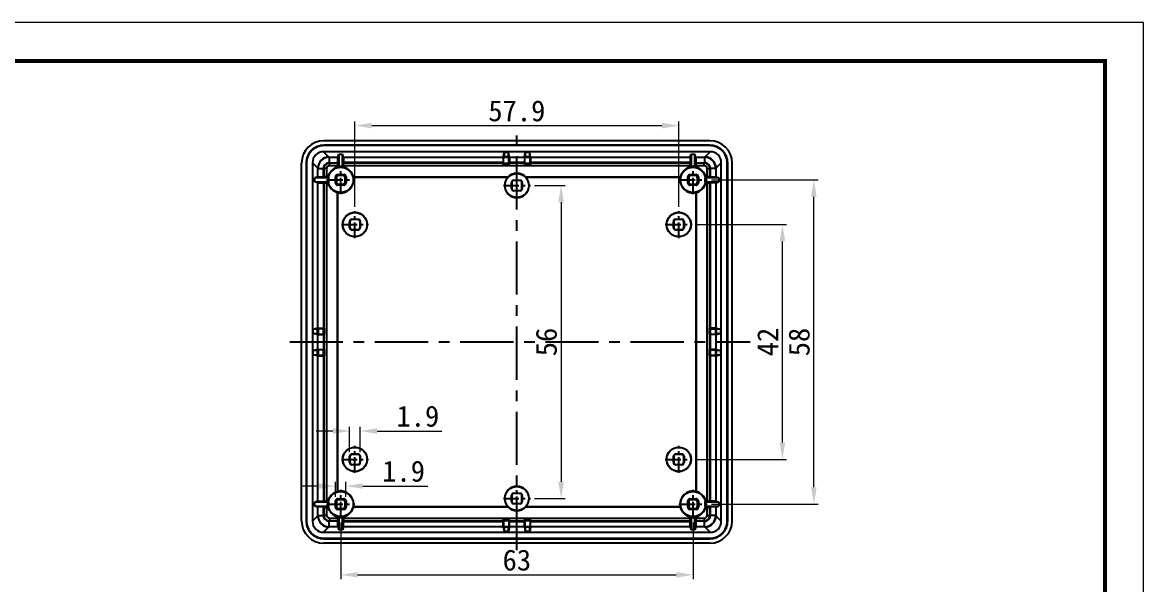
# Model space of a CAD drawing. Header units: millimetres. Extents: x 1338 to 1739, y -253 to 25.
# Drawn here: x 1538.8 to 1739.3, y -75.1 to 25.5 of the extents above; entities that cross this region are included whole.
import ezdxf

# ---------------------------------------------------------------- set-up
doc = ezdxf.new("R2010")
doc.units = ezdxf.units.MM
doc.linetypes.add('CENTER', pattern=[50.8, 31.75, -6.35, 6.35, -6.35])
doc.layers.add('dim', color=82, linetype='Continuous', lineweight=9)
doc.layers.add('from', color=7, linetype='Continuous', lineweight=13)
doc.styles.add('宋体', font='')
doc.styles.get('宋体').set_extended_font_data('SimSun')
doc.dimstyles.new('YanXiu', dxfattribs={"dimscale": 1.5, "dimtxt": 2.5, "dimasz": 2.2, "dimexe": 0.65, "dimexo": 0.65, "dimgap": 0.5, "dimtad": 1, "dimdsep": 46, "dimtxsty": '宋体', "dimcen": 0, "dimclrd": 3, "dimclre": 3, "dimclrt": 3, "dimazin": 2, "dimtfac": 1, "dimtofl": 0, "dimtmove": 0, "dimatfit": 3, "dimfxl": 0, "dimlwd": 5, "dimlwe": 5, "dimarcsym": 0})

# ---------------------------------------------------------------- blocks, each defined once
blk = doc.blocks.new('*D10')
at = {"layer": 'Defpoints', "color": 0}
for p in [(1629.62, -3.72), (1629.62, -59.72), (1635.11, -59.72)]:
    blk.add_point(p, dxfattribs=at)
at = {"layer": 'dim', "color": 3, "lineweight": 5}
for p, q in [((1630.37, -3.72), (1635.86, -3.72)), ((1635.11, -6.72), (1635.11, -56.72)), ((1630.37, -59.72), (1635.86, -59.72))]:
    blk.add_line(p, q, dxfattribs=at)
at = {"layer": 'dim', "color": 3}
for points in [[(1634.61, -6.72), (1635.61, -6.72), (1635.11, -3.72)], [(1634.61, -56.72), (1635.61, -56.72), (1635.11, -59.72)]]:
    blk.add_solid(points, dxfattribs=at)
at = {"layer": 'dim', "color": 3, "insert": (1632.49, -31.72), "char_height": 3.75, "attachment_point": 5, "rotation": 90, "style": '宋体'}
blk.add_mtext('56', dxfattribs=at)
blk = doc.blocks.new('*D9')
at = {"layer": 'Defpoints', "color": 0}
for p in [(1656.15, 7), (1598.25, -8.3), (1656.15, -8.3)]:
    blk.add_point(p, dxfattribs=at)
at = {"layer": 'dim', "color": 3, "lineweight": 5}
for p, q in [((1598.25, -7.55), (1598.25, 7.75)), ((1601.25, 7), (1653.15, 7)), ((1656.15, -7.55), (1656.15, 7.75))]:
    blk.add_line(p, q, dxfattribs=at)
at = {"layer": 'dim', "color": 3}
for points in [[(1601.25, 7.5), (1601.25, 6.5), (1598.25, 7)], [(1653.15, 7.5), (1653.15, 6.5), (1656.15, 7)]]:
    blk.add_solid(points, dxfattribs=at)
at = {"layer": 'dim', "color": 3, "insert": (1627.2, 9.62), "char_height": 3.75, "attachment_point": 5, "style": '宋体'}
blk.add_mtext('57.9', dxfattribs=at)
blk = doc.blocks.new('*D21')
at = {"layer": 'Defpoints', "color": 0}
for p in [(1595.7, -63.27), (1658.7, -63.27), (1658.7, -73.38)]:
    blk.add_point(p, dxfattribs=at)
at = {"layer": 'dim', "color": 3, "lineweight": 5}
for p, q in [((1595.7, -64.02), (1595.7, -74.13)), ((1658.7, -64.02), (1658.7, -74.13)), ((1598.7, -73.38), (1655.7, -73.38))]:
    blk.add_line(p, q, dxfattribs=at)
at = {"layer": 'dim', "color": 3}
for points in [[(1598.7, -72.88), (1598.7, -73.88), (1595.7, -73.38)], [(1655.7, -72.88), (1655.7, -73.88), (1658.7, -73.38)]]:
    blk.add_solid(points, dxfattribs=at)
at = {"layer": 'dim', "color": 3, "insert": (1627.2, -70.76), "char_height": 3.75, "attachment_point": 5, "style": '宋体'}
blk.add_mtext('63', dxfattribs=at)
blk = doc.blocks.new('*D22')
at = {"layer": 'Defpoints', "color": 0}
for p in [(1661.26, -2.72), (1680.31, -2.72), (1661.26, -60.72)]:
    blk.add_point(p, dxfattribs=at)
at = {"layer": 'dim', "color": 3, "lineweight": 5}
for p, q in [((1662, -2.72), (1681.06, -2.72)), ((1680.31, -57.72), (1680.31, -5.72)), ((1662.01, -60.72), (1681.06, -60.72))]:
    blk.add_line(p, q, dxfattribs=at)
at = {"layer": 'dim', "color": 3}
for points in [[(1679.81, -5.72), (1680.81, -5.72), (1680.31, -2.72)], [(1679.81, -57.72), (1680.81, -57.72), (1680.31, -60.72)]]:
    blk.add_solid(points, dxfattribs=at)
at = {"layer": 'dim', "color": 3, "insert": (1677.69, -31.72), "char_height": 3.75, "attachment_point": 5, "rotation": 90, "style": '宋体'}
blk.add_mtext('58', dxfattribs=at)
blk = doc.blocks.new('*D23')
at = {"layer": 'Defpoints', "color": 0}
for p in [(1596.65, -57.49), (1594.75, -60.17), (1596.65, -60.17)]:
    blk.add_point(p, dxfattribs=at)
at = {"layer": 'dim', "color": 3, "lineweight": 5}
for p, q in [((1591.75, -57.49), (1588.75, -57.49)), ((1594.75, -59.42), (1594.75, -56.74)), ((1596.65, -59.42), (1596.65, -56.74)), ((1599.65, -57.49), (1611.26, -57.49))]:
    blk.add_line(p, q, dxfattribs=at)
at = {"layer": 'dim', "color": 3}
for points in [[(1591.75, -56.99), (1591.75, -57.99), (1594.75, -57.49)], [(1599.65, -56.99), (1599.65, -57.99), (1596.65, -57.49)]]:
    blk.add_solid(points, dxfattribs=at)
at = {"layer": 'dim', "color": 3, "insert": (1606.95, -54.86), "char_height": 3.75, "attachment_point": 5, "style": '宋体'}
blk.add_mtext('1.9', dxfattribs=at)
blk = doc.blocks.new('*D24')
at = {"layer": 'Defpoints', "color": 0}
for p in [(1599.2, -47.65), (1597.3, -52.17), (1599.2, -52.17)]:
    blk.add_point(p, dxfattribs=at)
at = {"layer": 'dim', "color": 3, "lineweight": 5}
for p, q in [((1594.3, -47.65), (1591.3, -47.65)), ((1597.3, -51.42), (1597.3, -46.9)), ((1599.2, -51.42), (1599.2, -46.9)), ((1602.2, -47.65), (1613.81, -47.65))]:
    blk.add_line(p, q, dxfattribs=at)
at = {"layer": 'dim', "color": 3}
for points in [[(1594.3, -47.15), (1594.3, -48.15), (1597.3, -47.65)], [(1602.2, -47.15), (1602.2, -48.15), (1599.2, -47.65)]]:
    blk.add_solid(points, dxfattribs=at)
at = {"layer": 'dim', "color": 3, "insert": (1609.5, -45.02), "char_height": 3.75, "attachment_point": 5, "style": '宋体'}
blk.add_mtext('1.9', dxfattribs=at)
blk = doc.blocks.new('*D29')
at = {"layer": 'Defpoints', "color": 0}
for p in [(1658.57, -10.72), (1674.68, -10.72), (1658.57, -52.72)]:
    blk.add_point(p, dxfattribs=at)
at = {"layer": 'dim', "color": 3, "lineweight": 5}
for p, q in [((1659.32, -10.72), (1675.43, -10.72)), ((1674.68, -49.72), (1674.68, -13.72)), ((1659.32, -52.72), (1675.43, -52.72))]:
    blk.add_line(p, q, dxfattribs=at)
at = {"layer": 'dim', "color": 3}
for points in [[(1674.18, -13.72), (1675.18, -13.72), (1674.68, -10.72)], [(1674.18, -49.72), (1675.18, -49.72), (1674.68, -52.72)]]:
    blk.add_solid(points, dxfattribs=at)
at = {"layer": 'dim', "color": 3, "insert": (1672.05, -31.72), "char_height": 3.75, "attachment_point": 5, "rotation": 90, "style": '宋体'}
blk.add_mtext('42', dxfattribs=at)

msp = doc.modelspace()

# ---------------------------------------------------------------- linework, layer by layer
at = {"color": 7, "linetype": 'Continuous'}
for p, q in [((1661.704, 4.284), (1592.702, 4.284)), ((1661.755, 2.336), (1592.651, 2.336)), ((1592.651, 2.336), (1593.609, 1.378)), ((1661.703, 3.483), (1592.703, 3.483)), ((1592.703, 3.483), (1592.703, 3.414)), ((1661.703, 3.414), (1592.703, 3.414)), ((1624.738, 1.378), (1624.903, 2.205)), ((1625.703, 2.205), (1624.903, 2.205)), ((1624.903, 2.205), (1624.903, 1.414)), ((1625.868, 1.378), (1625.703, 2.205)), ((1625.703, 1.414), (1625.703, 2.205)), ((1628.538, 1.378), (1628.703, 2.205)), ((1629.503, 2.205), (1628.703, 2.205)), ((1628.703, 2.205), (1628.703, 1.414)), ((1629.668, 1.378), (1629.503, 2.205)), ((1629.503, 1.414), (1629.503, 2.205)), ((1660.797, 1.378), (1661.755, 2.336)), ((1661.703, 3.483), (1661.703, 3.414)), ((1588.703, -63.717), (1588.703, 0.285)), ((1589.504, 0.284), (1589.574, 0.284)), ((1589.504, 0.284), (1589.504, -63.716)), ((1589.574, 0.284), (1589.574, -63.716)), ((1590.651, 0.336), (1591.61, -0.622)), ((1590.651, 0.336), (1590.651, -63.768)), ((1593.609, 1.378), (1595.182, 1.378)), ((1593.635, 1.351), (1595.182, 1.351)), ((1593.635, 1.351), (1593.635, 0.352)), ((1593.635, 0.352), (1595.174, 0.352)), ((1593.635, 0.352), (1593.686, 0.301)), ((1595.157, 0.301), (1593.686, 0.301)), ((1593.686, -0.199), (1593.686, 0.301)), ((1595.174, 0.352), (1595.157, 0.301)), ((1595.182, 1.378), (1595.353, 1.891)), ((1595.182, 1.378), (1595.182, 1.351)), ((1595.353, 1.891), (1596.053, 1.891)), ((1595.353, 1.891), (1595.353, -0.542)), ((1596.224, 1.378), (1596.053, 1.891)), ((1596.053, -0.542), (1596.053, 1.891)), ((1596.224, 1.378), (1624.738, 1.378)), ((1596.224, 1.378), (1596.224, 0.377)), ((1624.738, 0.377), (1596.224, 0.377)), ((1596.224, 0.377), (1596.25, 0.301)), ((1624.722, 0.301), (1596.25, 0.301)), ((1624.825, 0.283), (1624.72, 0.11)), ((1624.72, 0.11), (1625.886, 0.11)), ((1624.738, 0.377), (1624.722, 0.301)), ((1624.738, 1.378), (1624.738, 0.377)), ((1624.903, 1.414), (1624.825, 1.283)), ((1625.782, 1.283), (1624.825, 1.283)), ((1624.825, 0.283), (1624.825, 1.283)), ((1624.825, 0.283), (1625.782, 0.283)), ((1625.703, 1.414), (1624.903, 1.414)), ((1625.703, 1.414), (1625.782, 1.283)), ((1625.782, 0.283), (1625.782, 1.283)), ((1625.782, 0.283), (1625.886, 0.11)), ((1625.868, 1.378), (1628.538, 1.378)), ((1625.868, 1.378), (1625.868, 0.377)), ((1628.538, 0.377), (1625.868, 0.377)), ((1625.868, 0.377), (1625.884, 0.301)), ((1628.522, 0.301), (1625.884, 0.301)), ((1628.625, 0.283), (1628.52, 0.11)), ((1628.52, 0.11), (1629.686, 0.11)), ((1628.538, 0.377), (1628.522, 0.301)), ((1628.538, 1.378), (1628.538, 0.377)), ((1628.703, 1.414), (1628.625, 1.283)), ((1629.582, 1.283), (1628.625, 1.283)), ((1628.625, 0.283), (1628.625, 1.283)), ((1628.625, 0.283), (1629.582, 0.283)), ((1629.503, 1.414), (1628.703, 1.414)), ((1629.503, 1.414), (1629.582, 1.283)), ((1629.582, 0.283), (1629.582, 1.283)), ((1629.582, 0.283), (1629.686, 0.11)), ((1629.668, 1.378), (1658.182, 1.378)), ((1629.668, 1.378), (1629.668, 0.377)), ((1658.182, 0.377), (1629.668, 0.377)), ((1629.668, 0.377), (1629.684, 0.301)), ((1658.157, 0.301), (1629.684, 0.301)), ((1658.182, 0.377), (1658.157, 0.301)), ((1658.182, 1.378), (1658.353, 1.891)), ((1658.182, 1.378), (1658.182, 0.377)), ((1658.353, 1.891), (1659.053, 1.891)), ((1658.353, 1.891), (1658.353, -0.542)), ((1659.224, 1.378), (1659.053, 1.891)), ((1659.053, -0.542), (1659.053, 1.891)), ((1659.224, 1.378), (1660.797, 1.378)), ((1659.224, 1.378), (1659.224, 1.351)), ((1659.224, 1.351), (1660.771, 1.351)), ((1659.233, 0.352), (1659.25, 0.301)), ((1659.233, 0.352), (1660.771, 0.352)), ((1660.72, 0.301), (1659.25, 0.301)), ((1660.72, 0.301), (1660.771, 0.352)), ((1660.72, -0.199), (1660.72, 0.301)), ((1660.771, 1.351), (1660.771, 0.352)), ((1662.797, -0.622), (1663.755, 0.336)), ((1663.755, -63.768), (1663.755, 0.336)), ((1664.833, -63.716), (1664.833, 0.284)), ((1664.902, 0.284), (1664.833, 0.284)), ((1664.902, -63.716), (1664.902, 0.284)), ((1665.703, -63.717), (1665.703, 0.285)), ((1591.61, -2.195), (1591.61, -0.622)), ((1591.636, -0.648), (1592.635, -0.648)), ((1591.636, -2.195), (1591.636, -0.648)), ((1592.635, -0.648), (1592.686, -0.699)), ((1592.635, -2.186), (1592.635, -0.648)), ((1593.186, -0.699), (1592.686, -0.699)), ((1592.686, -0.699), (1592.686, -2.169)), ((1593.186, -0.699), (1593.186, -2.165)), ((1595.152, -0.199), (1593.686, -0.199)), ((1595.152, -0.199), (1595.152, -0.459)), ((1595.153, -1.766), (1596.253, -1.766)), ((1595.153, -1.766), (1595.327, -1.94)), ((1596.079, -1.94), (1595.327, -1.94)), ((1596.253, -1.766), (1596.079, -1.94)), ((1658.152, -0.199), (1596.254, -0.199)), ((1596.254, -0.199), (1596.254, -0.459)), ((1658.152, -0.199), (1658.152, -0.459)), ((1658.153, -1.766), (1658.327, -1.94)), ((1658.153, -1.766), (1659.253, -1.766)), ((1659.079, -1.94), (1658.327, -1.94)), ((1659.253, -1.766), (1659.079, -1.94)), ((1660.72, -0.199), (1659.254, -0.199)), ((1659.254, -0.199), (1659.254, -0.459)), ((1661.22, -2.165), (1661.22, -0.699)), ((1661.22, -0.699), (1661.72, -0.699)), ((1661.72, -0.699), (1661.771, -0.648)), ((1661.72, -2.169), (1661.72, -0.699)), ((1661.771, -0.648), (1661.771, -2.186)), ((1662.77, -0.648), (1661.771, -0.648)), ((1662.77, -0.648), (1662.77, -2.195)), ((1662.797, -0.622), (1662.797, -2.195)), ((1591.61, -2.195), (1591.097, -2.366)), ((1593.529, -2.366), (1591.097, -2.366)), ((1591.097, -3.066), (1591.097, -2.366)), ((1591.097, -3.066), (1593.529, -3.066)), ((1591.61, -3.237), (1591.097, -3.066)), ((1591.61, -2.195), (1591.636, -2.195)), ((1591.61, -3.237), (1592.61, -3.237)), ((1591.61, -29.251), (1591.61, -3.237)), ((1592.61, -3.237), (1592.686, -3.262)), ((1592.61, -3.237), (1592.61, -29.251)), ((1592.635, -2.186), (1592.686, -2.169)), ((1592.686, -3.262), (1592.686, -29.235)), ((1593.186, -2.165), (1593.447, -2.165)), ((1593.186, -3.267), (1593.447, -3.267)), ((1593.186, -3.267), (1593.186, -60.165)), ((1594.753, -2.166), (1594.927, -2.34)), ((1594.753, -3.266), (1594.753, -2.166)), ((1594.753, -3.266), (1594.927, -3.092)), ((1594.927, -2.34), (1594.927, -3.092)), ((1595.153, -3.666), (1595.327, -3.492)), ((1596.253, -3.666), (1595.153, -3.666)), ((1595.327, -3.492), (1596.079, -3.492)), ((1596.079, -3.492), (1596.253, -3.666)), ((1596.653, -2.166), (1596.479, -2.34)), ((1596.479, -3.092), (1596.479, -2.34)), ((1596.479, -3.092), (1596.653, -3.266)), ((1596.653, -2.166), (1596.653, -3.266)), ((1597.963, -2.181), (1597.967, -2.207)), ((1598.186, -2.173), (1625.638, -2.173)), ((1598.186, -2.199), (1598.186, -2.173)), ((1598.186, -2.199), (1625.618, -2.199)), ((1626.253, -3.166), (1626.299, -3.212)), ((1626.253, -4.266), (1626.253, -3.166)), ((1626.299, -3.212), (1626.299, -4.22)), ((1626.653, -2.766), (1627.753, -2.766)), ((1626.653, -2.766), (1626.699, -2.812)), ((1627.707, -2.812), (1626.699, -2.812)), ((1627.753, -2.766), (1627.707, -2.812)), ((1628.153, -3.166), (1628.107, -3.212)), ((1628.107, -4.22), (1628.107, -3.212)), ((1628.153, -3.166), (1628.153, -4.266)), ((1628.768, -2.173), (1656.22, -2.173)), ((1628.788, -2.199), (1656.22, -2.199)), ((1656.22, -2.199), (1656.22, -2.173)), ((1656.443, -2.181), (1656.439, -2.207)), ((1657.753, -2.166), (1657.927, -2.34)), ((1657.753, -3.266), (1657.753, -2.166)), ((1657.927, -3.092), (1657.753, -3.266)), ((1657.927, -2.34), (1657.927, -3.092)), ((1658.327, -3.492), (1658.153, -3.666)), ((1659.253, -3.666), (1658.153, -3.666)), ((1658.327, -3.492), (1659.079, -3.492)), ((1659.253, -3.666), (1659.079, -3.492)), ((1659.653, -2.166), (1659.479, -2.34)), ((1659.479, -3.092), (1659.479, -2.34)), ((1659.653, -3.266), (1659.479, -3.092)), ((1659.653, -2.166), (1659.653, -3.266)), ((1663.31, -2.366), (1660.877, -2.366)), ((1660.877, -3.066), (1663.31, -3.066)), ((1661.22, -2.165), (1660.96, -2.165)), ((1661.22, -3.267), (1660.96, -3.267)), ((1661.22, -60.165), (1661.22, -3.267)), ((1661.771, -2.186), (1661.72, -2.169)), ((1661.796, -3.237), (1661.72, -3.262)), ((1661.72, -29.235), (1661.72, -3.262)), ((1661.796, -29.251), (1661.796, -3.237)), ((1662.797, -3.237), (1661.796, -3.237)), ((1662.797, -2.195), (1662.77, -2.195)), ((1662.797, -2.195), (1663.31, -2.366)), ((1662.797, -3.237), (1663.31, -3.066)), ((1662.797, -3.237), (1662.797, -29.251)), ((1663.31, -2.366), (1663.31, -3.066)), ((1595.186, -5.199), (1595.16, -5.199)), ((1595.16, -58.233), (1595.16, -5.199)), ((1595.168, -4.976), (1595.194, -4.98)), ((1595.186, -58.233), (1595.186, -5.199)), ((1626.299, -4.22), (1626.253, -4.266)), ((1626.699, -4.62), (1626.653, -4.666)), ((1627.753, -4.666), (1626.653, -4.666)), ((1626.699, -4.62), (1627.707, -4.62)), ((1627.753, -4.666), (1627.707, -4.62)), ((1628.153, -4.266), (1628.107, -4.22)), ((1659.238, -4.976), (1659.212, -4.98)), ((1659.22, -5.199), (1659.22, -58.233)), ((1659.22, -5.199), (1659.246, -5.199)), ((1659.246, -5.199), (1659.246, -58.233)), ((1597.703, -9.766), (1598.803, -9.766)), ((1597.703, -9.766), (1597.749, -9.812)), ((1598.757, -9.812), (1597.749, -9.812)), ((1598.803, -9.766), (1598.757, -9.812)), ((1655.603, -9.766), (1655.649, -9.812)), ((1655.603, -9.766), (1656.703, -9.766)), ((1656.657, -9.812), (1655.649, -9.812)), ((1656.703, -9.766), (1656.657, -9.812)), ((1597.303, -10.166), (1597.349, -10.212)), ((1597.303, -11.266), (1597.303, -10.166)), ((1597.303, -11.266), (1597.349, -11.22)), ((1597.349, -10.212), (1597.349, -11.22)), ((1597.703, -11.666), (1597.749, -11.62)), ((1598.803, -11.666), (1597.703, -11.666)), ((1597.749, -11.62), (1598.757, -11.62)), ((1598.757, -11.62), (1598.803, -11.666)), ((1599.203, -10.166), (1599.157, -10.212)), ((1599.157, -11.22), (1599.157, -10.212)), ((1599.157, -11.22), (1599.203, -11.266)), ((1599.203, -10.166), (1599.203, -11.266)), ((1655.203, -10.166), (1655.249, -10.212)), ((1655.203, -11.266), (1655.203, -10.166)), ((1655.249, -11.22), (1655.203, -11.266)), ((1655.249, -10.212), (1655.249, -11.22)), ((1655.649, -11.62), (1655.603, -11.666)), ((1656.703, -11.666), (1655.603, -11.666)), ((1655.649, -11.62), (1656.657, -11.62)), ((1656.703, -11.666), (1656.657, -11.62)), ((1657.103, -10.166), (1657.057, -10.212)), ((1657.057, -11.22), (1657.057, -10.212)), ((1657.103, -11.266), (1657.057, -11.22)), ((1657.103, -10.166), (1657.103, -11.266)), ((1591.61, -29.251), (1590.782, -29.416)), ((1591.52, -29.416), (1590.782, -29.416)), ((1590.782, -30.216), (1590.782, -29.416)), ((1591.52, -29.416), (1591.651, -29.337)), ((1591.52, -29.416), (1591.52, -30.216)), ((1591.61, -29.251), (1592.61, -29.251)), ((1592.651, -29.337), (1591.651, -29.337)), ((1591.651, -29.337), (1591.651, -30.295)), ((1592.61, -29.251), (1592.686, -29.235)), ((1592.651, -29.337), (1592.825, -29.234)), ((1592.651, -30.295), (1592.651, -29.337)), ((1592.825, -30.398), (1592.825, -29.234)), ((1661.582, -29.234), (1661.582, -30.398)), ((1661.755, -29.337), (1661.582, -29.234)), ((1661.796, -29.251), (1661.72, -29.235)), ((1661.755, -29.337), (1661.755, -30.295)), ((1661.755, -29.337), (1662.755, -29.337)), ((1662.797, -29.251), (1661.796, -29.251)), ((1662.755, -30.295), (1662.755, -29.337)), ((1662.886, -29.416), (1662.755, -29.337)), ((1662.797, -29.251), (1663.624, -29.416)), ((1662.886, -30.216), (1662.886, -29.416)), ((1663.624, -29.416), (1662.886, -29.416)), ((1663.624, -29.416), (1663.624, -30.216)), ((1590.782, -30.216), (1591.52, -30.216)), ((1591.61, -30.381), (1590.782, -30.216)), ((1591.52, -30.216), (1591.651, -30.295)), ((1591.61, -30.381), (1592.61, -30.381)), ((1591.61, -33.051), (1591.61, -30.381)), ((1591.651, -30.295), (1592.651, -30.295)), ((1592.61, -30.381), (1592.686, -30.397)), ((1592.61, -30.381), (1592.61, -33.051)), ((1592.651, -30.295), (1592.825, -30.398)), ((1592.686, -30.397), (1592.686, -33.035)), ((1661.755, -30.295), (1661.582, -30.398)), ((1661.796, -30.381), (1661.72, -30.397)), ((1661.72, -33.035), (1661.72, -30.397)), ((1661.755, -30.295), (1662.755, -30.295)), ((1661.796, -33.051), (1661.796, -30.381)), ((1662.797, -30.381), (1661.796, -30.381)), ((1662.886, -30.216), (1662.755, -30.295)), ((1662.797, -30.381), (1663.624, -30.216)), ((1662.797, -30.381), (1662.797, -33.051)), ((1662.886, -30.216), (1663.624, -30.216)), ((1591.61, -33.051), (1590.782, -33.216)), ((1591.52, -33.216), (1590.782, -33.216)), ((1590.782, -34.016), (1590.782, -33.216)), ((1590.782, -34.016), (1591.52, -34.016)), ((1591.61, -34.181), (1590.782, -34.016)), ((1591.52, -33.216), (1591.651, -33.137)), ((1591.52, -33.216), (1591.52, -34.016)), ((1591.52, -34.016), (1591.651, -34.095)), ((1591.61, -33.051), (1592.61, -33.051)), ((1592.651, -33.137), (1591.651, -33.137)), ((1591.651, -33.137), (1591.651, -34.095)), ((1592.61, -33.051), (1592.686, -33.035)), ((1592.651, -33.137), (1592.825, -33.034)), ((1592.651, -34.095), (1592.651, -33.137)), ((1592.825, -34.198), (1592.825, -33.034)), ((1661.582, -33.034), (1661.582, -34.198)), ((1661.755, -33.137), (1661.582, -33.034)), ((1661.796, -33.051), (1661.72, -33.035)), ((1661.755, -33.137), (1661.755, -34.095)), ((1661.755, -33.137), (1662.755, -33.137)), ((1662.797, -33.051), (1661.796, -33.051)), ((1662.755, -34.095), (1662.755, -33.137)), ((1662.886, -33.216), (1662.755, -33.137)), ((1662.886, -34.016), (1662.755, -34.095)), ((1662.797, -33.051), (1663.624, -33.216)), ((1662.797, -34.181), (1663.624, -34.016)), ((1662.886, -34.016), (1662.886, -33.216)), ((1663.624, -33.216), (1662.886, -33.216)), ((1662.886, -34.016), (1663.624, -34.016)), ((1663.624, -33.216), (1663.624, -34.016)), ((1591.61, -34.181), (1592.61, -34.181)), ((1591.61, -60.195), (1591.61, -34.181)), ((1591.651, -34.095), (1592.651, -34.095)), ((1592.61, -34.181), (1592.686, -34.197)), ((1592.61, -34.181), (1592.61, -60.195)), ((1592.651, -34.095), (1592.825, -34.198)), ((1592.686, -34.197), (1592.686, -60.169)), ((1661.755, -34.095), (1661.582, -34.198)), ((1661.796, -34.181), (1661.72, -34.197)), ((1661.72, -60.169), (1661.72, -34.197)), ((1661.755, -34.095), (1662.755, -34.095)), ((1661.796, -60.195), (1661.796, -34.181)), ((1662.797, -34.181), (1661.796, -34.181)), ((1662.797, -34.181), (1662.797, -60.195)), ((1597.703, -51.766), (1598.803, -51.766)), ((1597.703, -51.766), (1597.749, -51.812)), ((1598.757, -51.812), (1597.749, -51.812)), ((1598.757, -51.812), (1598.803, -51.766)), ((1655.649, -51.812), (1655.603, -51.766)), ((1655.603, -51.766), (1656.703, -51.766)), ((1656.657, -51.812), (1655.649, -51.812)), ((1656.703, -51.766), (1656.657, -51.812)), ((1597.303, -53.266), (1597.303, -52.166)), ((1597.303, -52.166), (1597.349, -52.212)), ((1597.303, -53.266), (1597.349, -53.22)), ((1597.349, -52.212), (1597.349, -53.22)), ((1597.703, -53.666), (1597.749, -53.62)), ((1598.803, -53.666), (1597.703, -53.666)), ((1597.749, -53.62), (1598.757, -53.62)), ((1598.803, -53.666), (1598.757, -53.62)), ((1599.157, -52.212), (1599.203, -52.166)), ((1599.157, -53.22), (1599.157, -52.212)), ((1599.203, -53.266), (1599.157, -53.22)), ((1599.203, -52.166), (1599.203, -53.266)), ((1655.203, -53.266), (1655.203, -52.166)), ((1655.249, -52.212), (1655.203, -52.166)), ((1655.203, -53.266), (1655.249, -53.22)), ((1655.249, -52.212), (1655.249, -53.22)), ((1655.603, -53.666), (1655.649, -53.62)), ((1656.703, -53.666), (1655.603, -53.666)), ((1655.649, -53.62), (1656.657, -53.62)), ((1656.703, -53.666), (1656.657, -53.62)), ((1657.103, -52.166), (1657.057, -52.212)), ((1657.057, -53.22), (1657.057, -52.212)), ((1657.103, -53.266), (1657.057, -53.22)), ((1657.103, -52.166), (1657.103, -53.266)), ((1595.153, -59.766), (1596.253, -59.766)), ((1595.153, -59.766), (1595.327, -59.94)), ((1595.186, -58.233), (1595.16, -58.233)), ((1595.168, -58.456), (1595.194, -58.452)), ((1596.079, -59.94), (1595.327, -59.94)), ((1596.079, -59.94), (1596.253, -59.766)), ((1626.253, -60.266), (1626.253, -59.166)), ((1626.299, -59.212), (1626.253, -59.166)), ((1626.299, -59.212), (1626.299, -60.22)), ((1626.699, -58.812), (1626.653, -58.766)), ((1626.653, -58.766), (1627.753, -58.766)), ((1627.707, -58.812), (1626.699, -58.812)), ((1627.753, -58.766), (1627.707, -58.812)), ((1628.153, -59.166), (1628.107, -59.212)), ((1628.107, -60.22), (1628.107, -59.212)), ((1628.153, -59.166), (1628.153, -60.266)), ((1658.327, -59.94), (1658.153, -59.766)), ((1658.153, -59.766), (1659.253, -59.766)), ((1659.079, -59.94), (1658.327, -59.94)), ((1659.253, -59.766), (1659.079, -59.94)), ((1659.238, -58.456), (1659.212, -58.452)), ((1659.22, -58.233), (1659.246, -58.233)), ((1591.61, -60.195), (1591.097, -60.366)), ((1593.529, -60.366), (1591.097, -60.366)), ((1591.097, -61.066), (1591.097, -60.366)), ((1591.097, -61.066), (1593.529, -61.066)), ((1591.61, -61.237), (1591.097, -61.066)), ((1591.61, -60.195), (1592.61, -60.195)), ((1591.61, -61.237), (1591.636, -61.237)), ((1591.61, -62.81), (1591.61, -61.237)), ((1591.636, -62.784), (1591.636, -61.237)), ((1592.61, -60.195), (1592.686, -60.169)), ((1592.635, -62.784), (1592.635, -61.245)), ((1592.635, -61.245), (1592.686, -61.262)), ((1592.686, -61.262), (1592.686, -62.733)), ((1593.186, -60.165), (1593.447, -60.165)), ((1593.186, -61.267), (1593.447, -61.267)), ((1593.186, -61.267), (1593.186, -62.733)), ((1594.753, -61.266), (1594.753, -60.166)), ((1594.753, -60.166), (1594.927, -60.34)), ((1594.753, -61.266), (1594.927, -61.092)), ((1594.927, -60.34), (1594.927, -61.092)), ((1595.153, -61.666), (1595.327, -61.492)), ((1596.253, -61.666), (1595.153, -61.666)), ((1595.327, -61.492), (1596.079, -61.492)), ((1596.253, -61.666), (1596.079, -61.492)), ((1596.479, -60.34), (1596.653, -60.166)), ((1596.479, -61.092), (1596.479, -60.34)), ((1596.653, -61.266), (1596.479, -61.092)), ((1596.653, -60.166), (1596.653, -61.266)), ((1597.963, -61.251), (1597.967, -61.225)), ((1625.618, -61.233), (1598.186, -61.233)), ((1598.186, -61.233), (1598.186, -61.259)), ((1625.638, -61.259), (1598.186, -61.259)), ((1626.253, -60.266), (1626.299, -60.22)), ((1626.653, -60.666), (1626.699, -60.62)), ((1627.753, -60.666), (1626.653, -60.666)), ((1626.699, -60.62), (1627.707, -60.62)), ((1627.753, -60.666), (1627.707, -60.62)), ((1628.153, -60.266), (1628.107, -60.22)), ((1656.22, -61.259), (1628.768, -61.259)), ((1656.22, -61.233), (1628.788, -61.233)), ((1656.22, -61.233), (1656.22, -61.259)), ((1656.443, -61.251), (1656.439, -61.225)), ((1657.753, -61.266), (1657.753, -60.166)), ((1657.927, -60.34), (1657.753, -60.166)), ((1657.753, -61.266), (1657.927, -61.092)), ((1657.927, -60.34), (1657.927, -61.092)), ((1658.153, -61.666), (1658.327, -61.492)), ((1659.253, -61.666), (1658.153, -61.666)), ((1658.327, -61.492), (1659.079, -61.492)), ((1659.253, -61.666), (1659.079, -61.492)), ((1659.653, -60.166), (1659.479, -60.34)), ((1659.479, -61.092), (1659.479, -60.34)), ((1659.653, -61.266), (1659.479, -61.092)), ((1659.653, -60.166), (1659.653, -61.266)), ((1663.31, -60.366), (1660.877, -60.366)), ((1660.877, -61.066), (1663.31, -61.066)), ((1661.22, -60.165), (1660.96, -60.165)), ((1661.22, -61.267), (1660.96, -61.267)), ((1661.22, -62.733), (1661.22, -61.267)), ((1661.796, -60.195), (1661.72, -60.169)), ((1661.771, -61.245), (1661.72, -61.262)), ((1661.72, -62.733), (1661.72, -61.262)), ((1661.771, -61.245), (1661.771, -62.784)), ((1662.797, -60.195), (1661.796, -60.195)), ((1662.77, -61.237), (1662.77, -62.784)), ((1662.797, -61.237), (1662.77, -61.237)), ((1662.797, -60.195), (1663.31, -60.366)), ((1662.797, -61.237), (1663.31, -61.066)), ((1662.797, -61.237), (1662.797, -62.81)), ((1663.31, -60.366), (1663.31, -61.066)), ((1589.504, -63.716), (1589.574, -63.716)), ((1590.651, -63.768), (1591.61, -62.81)), ((1591.636, -62.784), (1592.635, -62.784)), ((1592.635, -62.784), (1592.686, -62.733)), ((1593.186, -62.733), (1592.686, -62.733)), ((1593.635, -63.784), (1593.686, -63.733)), ((1595.174, -63.784), (1593.635, -63.784)), ((1593.635, -64.783), (1593.635, -63.784)), ((1593.686, -63.233), (1595.152, -63.233)), ((1593.686, -63.233), (1593.686, -63.733)), ((1593.686, -63.733), (1595.157, -63.733)), ((1595.152, -63.233), (1595.152, -62.973)), ((1595.174, -63.784), (1595.157, -63.733)), ((1595.353, -62.89), (1595.353, -65.322)), ((1596.053, -65.322), (1596.053, -62.89)), ((1596.224, -63.809), (1596.25, -63.733)), ((1596.224, -64.809), (1596.224, -63.809)), ((1596.224, -63.809), (1624.738, -63.809)), ((1596.25, -63.733), (1624.722, -63.733)), ((1596.254, -63.233), (1596.254, -62.973)), ((1596.254, -63.233), (1658.152, -63.233)), ((1624.825, -63.715), (1624.72, -63.542)), ((1624.72, -63.542), (1625.886, -63.542)), ((1624.738, -63.809), (1624.722, -63.733)), ((1624.738, -64.809), (1624.738, -63.809)), ((1624.825, -63.715), (1624.825, -64.715)), ((1625.782, -63.715), (1624.825, -63.715)), ((1625.782, -63.715), (1625.886, -63.542)), ((1625.782, -63.715), (1625.782, -64.715)), ((1625.868, -63.809), (1625.884, -63.733)), ((1625.868, -64.809), (1625.868, -63.809)), ((1625.868, -63.809), (1628.538, -63.809)), ((1625.884, -63.733), (1628.522, -63.733)), ((1628.625, -63.715), (1628.52, -63.542)), ((1628.52, -63.542), (1629.686, -63.542)), ((1628.538, -63.809), (1628.522, -63.733)), ((1628.538, -64.809), (1628.538, -63.809)), ((1628.625, -63.715), (1628.625, -64.715)), ((1629.582, -63.715), (1628.625, -63.715)), ((1629.582, -63.715), (1629.686, -63.542)), ((1629.582, -63.715), (1629.582, -64.715)), ((1629.668, -63.809), (1629.684, -63.733)), ((1629.668, -64.809), (1629.668, -63.809)), ((1629.668, -63.809), (1658.182, -63.809)), ((1629.684, -63.733), (1658.157, -63.733)), ((1658.152, -63.233), (1658.152, -62.973)), ((1658.182, -63.809), (1658.157, -63.733)), ((1658.182, -64.809), (1658.182, -63.809)), ((1658.353, -62.89), (1658.353, -65.322)), ((1659.053, -65.322), (1659.053, -62.89)), ((1659.233, -63.784), (1659.25, -63.733)), ((1660.771, -63.784), (1659.233, -63.784)), ((1659.25, -63.733), (1660.72, -63.733)), ((1659.254, -63.233), (1659.254, -62.973)), ((1659.254, -63.233), (1660.72, -63.233)), ((1660.72, -63.233), (1660.72, -63.733)), ((1660.771, -63.784), (1660.72, -63.733)), ((1660.771, -64.783), (1660.771, -63.784)), ((1661.22, -62.733), (1661.72, -62.733)), ((1661.771, -62.784), (1661.72, -62.733)), ((1662.77, -62.784), (1661.771, -62.784)), ((1663.755, -63.768), (1662.797, -62.81)), ((1664.902, -63.716), (1664.833, -63.716)), ((1592.651, -65.768), (1593.609, -64.809)), ((1592.651, -65.768), (1661.755, -65.768)), ((1595.182, -64.809), (1593.609, -64.809)), ((1595.182, -64.783), (1593.635, -64.783)), ((1595.182, -64.809), (1595.182, -64.783)), ((1595.182, -64.809), (1595.353, -65.322)), ((1596.053, -65.322), (1595.353, -65.322)), ((1596.224, -64.809), (1596.053, -65.322)), ((1624.738, -64.809), (1596.224, -64.809)), ((1624.738, -64.809), (1624.903, -65.637)), ((1624.903, -64.846), (1624.825, -64.715)), ((1624.825, -64.715), (1625.782, -64.715)), ((1624.903, -64.846), (1624.903, -65.637)), ((1625.703, -64.846), (1624.903, -64.846)), ((1625.703, -65.637), (1624.903, -65.637)), ((1625.703, -64.846), (1625.782, -64.715)), ((1625.868, -64.809), (1625.703, -65.637)), ((1625.703, -65.637), (1625.703, -64.846)), ((1628.538, -64.809), (1625.868, -64.809)), ((1628.538, -64.809), (1628.703, -65.637)), ((1628.703, -64.846), (1628.625, -64.715)), ((1628.625, -64.715), (1629.582, -64.715)), ((1628.703, -64.846), (1628.703, -65.637)), ((1629.503, -64.846), (1628.703, -64.846)), ((1629.503, -65.637), (1628.703, -65.637)), ((1629.503, -64.846), (1629.582, -64.715)), ((1629.668, -64.809), (1629.503, -65.637)), ((1629.503, -65.637), (1629.503, -64.846)), ((1658.182, -64.809), (1629.668, -64.809)), ((1658.182, -64.809), (1658.353, -65.322)), ((1659.053, -65.322), (1658.353, -65.322)), ((1659.224, -64.809), (1659.053, -65.322)), ((1659.224, -64.809), (1659.224, -64.783)), ((1660.771, -64.783), (1659.224, -64.783)), ((1660.797, -64.809), (1659.224, -64.809)), ((1661.755, -65.768), (1660.797, -64.809)), ((1661.704, -67.716), (1592.702, -67.716)), ((1592.703, -66.915), (1592.703, -66.845)), ((1592.703, -66.845), (1661.703, -66.845)), ((1592.703, -66.915), (1661.703, -66.915)), ((1661.703, -66.915), (1661.703, -66.845))]:
    msp.add_line(p, q, dxfattribs=at)
at = {"color": 1, "linetype": 'CENTER', "ltscale": 0.3}
for p, q in [((1627.203, -68.956), (1627.203, 5.224)), ((1586.58, -31.716), (1668.926, -31.716))]:
    msp.add_line(p, q, dxfattribs=at)
at = {"color": 1, "linetype": 'CENTER', "ltscale": 0.092807}
for p, q in [((1595.703, -5.268), (1595.703, -0.164)), ((1658.703, -5.268), (1658.703, -0.164)), ((1593.151, -2.716), (1598.255, -2.716)), ((1656.151, -2.716), (1661.255, -2.716)), ((1595.703, -63.268), (1595.703, -58.164)), ((1593.151, -60.716), (1598.255, -60.716))]:
    msp.add_line(p, q, dxfattribs=at)
at = {"color": 1, "linetype": 'CENTER', "ltscale": 0.087745}
for p, q in [((1627.203, -6.129), (1627.203, -1.303)), ((1624.79, -3.716), (1629.616, -3.716)), ((1598.253, -13.129), (1598.253, -8.303)), ((1656.153, -13.129), (1656.153, -8.303)), ((1595.84, -10.716), (1600.666, -10.716)), ((1653.74, -10.716), (1658.566, -10.716)), ((1598.253, -55.129), (1598.253, -50.303)), ((1656.153, -55.129), (1656.153, -50.303)), ((1595.84, -52.716), (1600.666, -52.716)), ((1653.74, -52.716), (1658.566, -52.716))]:
    msp.add_line(p, q, dxfattribs=at)
at = {"color": 1, "linetype": 'CENTER', "ltscale": 0.08792}
for p, q in [((1627.203, -62.134), (1627.203, -57.298)), ((1624.785, -59.716), (1629.621, -59.716))]:
    msp.add_line(p, q, dxfattribs=at)
at = {"color": 1, "linetype": 'CENTER', "ltscale": 0.092912}
for p, q in [((1658.703, -63.271), (1658.703, -58.161)), ((1656.148, -60.716), (1661.258, -60.716))]:
    msp.add_line(p, q, dxfattribs=at)
at = {"color": 7, "linetype": 'Continuous'}
for centre, radius in [((1595.703, -2.716), 2.25), ((1627.203, -3.716), 2.15), ((1658.703, -2.716), 2.25), ((1598.253, -10.716), 2.194), ((1598.253, -10.716), 2.15), ((1656.153, -10.716), 2.194), ((1656.153, -10.716), 2.15), ((1598.253, -52.716), 2.194), ((1598.253, -52.716), 2.15), ((1656.153, -52.716), 2.194), ((1656.153, -52.716), 2.15), ((1627.203, -59.716), 2.15), ((1595.703, -60.716), 2.25), ((1658.703, -60.716), 2.25)]:
    msp.add_circle(centre, radius, dxfattribs=at)
for centre, radius, start, end in [((1592.703, 0.284), 3.199, 89.99511, 180.00489), ((1592.703, 0.284), 3.129, 89.995, 180.005), ((1661.703, 0.284), 3.199, 359.99511, 90.00489), ((1661.703, 0.284), 3.129, 359.995, 90.005), ((1593.635, -0.648), 1.999, 89.99323, 180.00724), ((1593.634, -0.647), 0.999, 89.93551, 180.06062), ((1593.686, -0.699), 1, 90.01413, 179.98038), ((1660.72, -0.699), 1, 0.01413, 89.98038), ((1660.771, -0.648), 1.999, 359.99323, 90.00724), ((1660.772, -0.647), 0.999, 359.93552, 90.06061), ((1593.686, -0.699), 0.5, 89.99308, 180.00692), ((1595.703, -2.716), 2.323, 103.71505, 166.28495), ((1595.703, -2.716), 2.202, 80.85576, 99.14424), ((1595.703, -2.716), 2.323, 13.31173, 76.28495), ((1627.203, -3.716), 2.198, 44.58906, 135.41094), ((1658.703, -2.716), 2.323, 103.71505, 166.68827), ((1658.703, -2.716), 2.202, 80.85576, 99.14424), ((1658.703, -2.716), 2.323, 13.71505, 76.28495), ((1660.72, -0.699), 0.5, 359.99307, 90.00693), ((1595.703, -2.716), 2.323, 193.71505, 256.68827), ((1595.703, -2.716), 2.202, 170.85576, 189.14424), ((1595.703, -2.716), 2.32, 257.33269, 12.66731), ((1598.186, -5.199), 3.026, 90, 94.22199), ((1598.186, -5.199), 3, 90, 94.19539), ((1627.203, -3.716), 2.194, 136.25357, 43.74643), ((1656.22, -5.199), 3.026, 85.77801, 90), ((1656.22, -5.199), 3, 85.80461, 90), ((1658.703, -2.716), 2.32, 167.33269, 282.66731), ((1658.703, -2.716), 2.323, 283.31173, 346.28495), ((1658.703, -2.716), 2.202, 350.85576, 9.14424), ((1598.186, -5.199), 3.026, 175.77801, 180), ((1598.186, -5.199), 3, 175.80461, 180), ((1656.22, -5.199), 3, 0, 4.19539), ((1656.22, -5.199), 3.026, 0, 4.22199), ((1598.803, -11.266), 0.4, 269.9991, 0.0009), ((1627.203, -59.716), 2.194, 316.25357, 223.74643), ((1595.703, -60.716), 2.323, 103.31173, 166.28495), ((1598.186, -58.233), 3.026, 180, 184.22199), ((1598.186, -58.233), 3, 180, 184.19539), ((1595.703, -60.716), 2.32, 347.33269, 102.66731), ((1658.703, -60.716), 2.32, 77.33269, 192.66731), ((1656.22, -58.233), 3, 355.80461, 0), ((1656.22, -58.233), 3.026, 355.77801, 0), ((1658.703, -60.716), 2.323, 13.71505, 76.68827), ((1595.703, -60.716), 2.323, 193.71505, 256.28495), ((1595.703, -60.716), 2.202, 170.85576, 189.14424), ((1595.703, -60.716), 2.323, 283.71505, 346.68827), ((1598.186, -58.233), 3.026, 265.77801, 270), ((1598.186, -58.233), 3, 265.80461, 270), ((1627.203, -59.716), 2.198, 224.58906, 315.41094), ((1656.22, -58.233), 3, 270, 274.19539), ((1656.22, -58.233), 3.026, 270, 274.22199), ((1658.703, -60.716), 2.323, 193.31173, 256.28495), ((1658.703, -60.716), 2.323, 283.71505, 346.28495), ((1658.703, -60.716), 2.202, 350.85576, 9.14424), ((1592.703, -63.716), 3.199, 179.99509, 270.00491), ((1592.703, -63.716), 3.129, 179.99499, 270.00501), ((1593.635, -62.784), 1.999, 179.99319, 270.00722), ((1593.634, -62.785), 0.999, 179.93551, 270.06062), ((1593.686, -62.733), 1, 180.01413, 269.98038), ((1593.686, -62.733), 0.5, 179.99308, 270.00692), ((1595.703, -60.716), 2.202, 260.85576, 279.14424), ((1658.703, -60.716), 2.202, 260.85576, 279.14424), ((1660.72, -62.733), 0.5, 269.99307, 0.00693), ((1660.72, -62.733), 1, 270.01413, 359.98038), ((1660.772, -62.785), 0.999, 269.93552, 0.06061), ((1660.771, -62.784), 1.999, 269.99321, 0.0072), ((1661.703, -63.716), 3.129, 269.99499, 0.00501), ((1661.703, -63.716), 3.199, 269.99509, 0.00491)]:
    msp.add_arc(centre, radius, start, end, dxfattribs=at)
for centre, major_axis, ratio, start_param, end_param in [((1592.704, 0.283), (2.83, -2.83), 0.999315, 2.3565371, 3.9266482), ((1661.702, 0.283), (-2.83, -2.83), 0.999315, 2.3565371, 3.9266482), ((1592.652, 0.335), (-1.415, 1.415), 0.999315, -0.7850555, 0.7850555), ((1661.754, 0.335), (-1.415, -1.415), 0.999315, 2.3565371, 3.9266482), ((1593.61, -0.623), (-1.415, 1.415), 0.999315, -0.7850555, 0.7850555), ((1595.157, -0.199), (0, 0.5), 0.0087269, 0.0261799, 1.5707963), ((1595.173, 1.351), (0, 1), 0.0087269, -3.1154127, -1.5707963), ((1596.249, -0.199), (0, 0.5), 0.0087269, -1.5707963, -0.0261799), ((1658.157, -0.199), (0, 0.5), 0.0087269, 0.0261799, 1.5707963), ((1659.233, 1.351), (0, 1), 0.0087269, -4.712389, -3.1677726), ((1659.249, -0.199), (0, 0.5), 0.0087269, -1.5707963, -0.0261799), ((1660.796, -0.623), (1.415, 1.415), 0.999315, -0.7850555, 0.7850555), ((1595.153, -2.166), (0.283, -0.283), 0.9999726, 2.3562082, 3.9269771), ((1595.327, -2.34), (0.283, -0.283), 0.9999726, 2.3562082, 3.9269771), ((1593.835, -2.716), (3.113, 0), 0.8000073, 1.0615047, 1.1339525), ((1597.571, -2.716), (3.113, 0), 0.8000073, 2.0076402, 2.080088), ((1596.079, -2.34), (-0.283, -0.283), 0.9999726, 2.3562082, 3.9269771), ((1596.253, -2.166), (0.283, 0.283), 0.9999726, -0.7853845, 0.7853845), ((1658.153, -2.166), (0.283, -0.283), 0.9999726, 2.3562082, 3.9269771), ((1658.327, -2.34), (0.283, -0.283), 0.9999726, 2.3562082, 3.9269771), ((1656.835, -2.716), (3.113, 0), 0.8000073, 1.0615047, 1.1339525), ((1660.571, -2.716), (3.113, 0), 0.8000073, 2.0076402, 2.080088), ((1659.079, -2.34), (-0.283, -0.283), 0.9999726, 2.3562082, 3.9269771), ((1659.253, -2.166), (0.283, 0.283), 0.9999726, -0.7853845, 0.7853845), ((1591.636, -2.186), (1, 0), 0.0087269, -1.5707963, -0.0261799), ((1593.186, -2.17), (0.5, 0), 0.0087269, 1.5707963, 3.1154127), ((1593.186, -3.262), (0.5, 0), 0.0087269, -3.1154127, -1.5707963), ((1595.703, -0.848), (0, 3.113), 0.8000073, -4.2755451, -4.2030973), ((1595.703, -4.584), (0, 3.113), 0.8000073, 1.0615047, 1.1339525), ((1595.153, -3.266), (0.283, 0.283), 0.9999726, 2.3562082, 3.9269771), ((1595.327, -3.092), (0.283, 0.283), 0.9999726, 2.3562082, 3.9269771), ((1596.079, -3.092), (0.283, -0.283), 0.9999726, -0.7853845, 0.7853845), ((1596.253, -3.266), (0.283, -0.283), 0.9999726, -0.7853845, 0.7853845), ((1627.203, -3.384), (0, 1.996), 0.9860383, 0.9192909, 0.9356955), ((1626.653, -3.166), (0.283, -0.283), 0.9999239, 2.3562326, 3.9269527), ((1626.699, -3.212), (0.283, -0.283), 0.9999239, 2.3562326, 3.9269527), ((1627.707, -3.212), (-0.283, -0.283), 0.9999239, 2.3562326, 3.9269527), ((1627.753, -3.166), (0.283, 0.283), 0.9999239, -0.7853601, 0.7853601), ((1627.203, -3.384), (0, 1.996), 0.9860383, -0.9356955, -0.9192909), ((1658.153, -3.266), (0.283, 0.283), 0.9999726, 2.3562082, 3.9269771), ((1658.327, -3.092), (-0.283, -0.283), 0.9999726, -0.7853845, 0.7853845), ((1659.079, -3.092), (-0.283, 0.283), 0.9999726, 2.3562082, 3.9269771), ((1659.253, -3.266), (0.283, -0.283), 0.9999726, -0.7853845, 0.7853845), ((1658.703, -0.848), (0, 3.113), 0.8000073, -2.080088, -2.0076402), ((1658.703, -4.584), (0, 3.113), 0.8000073, -1.1339525, -1.0615047), ((1661.22, -2.17), (0.5, 0), 0.0087269, 0.0261799, 1.5707963), ((1661.22, -3.262), (0.5, 0), 0.0087269, -1.5707963, -0.0261799), ((1662.77, -2.186), (1, 0), 0.0087269, -3.1154127, -1.5707963), ((1626.653, -4.266), (0.283, 0.283), 0.9999239, 2.3562326, 3.9269527), ((1626.699, -4.22), (-0.283, -0.283), 0.9999239, -0.7853601, 0.7853601), ((1627.707, -4.22), (-0.283, 0.283), 0.9999239, 2.3562326, 3.9269527), ((1627.753, -4.266), (0.283, -0.283), 0.9999239, -0.7853601, 0.7853601), ((1597.703, -10.166), (-0.283, 0.283), 0.9999239, -0.7853601, 0.7853601), ((1597.749, -10.212), (0.283, -0.283), 0.9999239, 2.3562326, 3.9269527), ((1598.757, -10.212), (-0.283, -0.283), 0.9999239, 2.3562326, 3.9269527), ((1598.803, -10.166), (0.283, 0.283), 0.9999239, -0.7853601, 0.7853601), ((1655.603, -10.166), (0.283, -0.283), 0.9999239, 2.3562326, 3.9269527), ((1655.649, -10.212), (0.283, -0.283), 0.9999239, 2.3562326, 3.9269527), ((1656.657, -10.212), (-0.283, -0.283), 0.9999239, 2.3562326, 3.9269527), ((1656.703, -10.166), (0.283, 0.283), 0.9999239, -0.7853601, 0.7853601), ((1597.703, -11.266), (0.283, 0.283), 0.9999239, -3.9269527, -2.3562326), ((1597.749, -11.22), (0.283, 0.283), 0.9999239, 2.3562326, 3.9269527), ((1598.757, -11.22), (0.283, -0.283), 0.9999239, -0.7853601, 0.7853601), ((1655.603, -11.266), (0.283, 0.283), 0.9999239, 2.3562326, 3.9269527), ((1655.649, -11.22), (-0.283, -0.283), 0.9999239, -0.7853601, 0.7853601), ((1656.657, -11.22), (-0.283, 0.283), 0.9999239, 2.3562326, 3.9269527), ((1656.703, -11.266), (0.283, -0.283), 0.9999239, -0.7853601, 0.7853601), ((1593.186, -29.235), (0.5, 0), 0.005236, 2.3794273, 3.1154127), ((1661.22, -29.235), (0.5, 0), 0.005236, 0.0261799, 0.7621654), ((1593.186, -30.397), (0.5, 0), 0.005236, -3.1154127, -2.3794273), ((1661.22, -30.397), (0.5, 0), 0.005236, -0.7621654, -0.0261799), ((1593.186, -33.035), (0.5, 0), 0.005236, 2.3794273, 3.1154127), ((1661.22, -33.035), (0.5, 0), 0.005236, 0.0261799, 0.7621654), ((1593.186, -34.197), (0.5, 0), 0.005236, -3.1154127, -2.3794273), ((1661.22, -34.197), (0.5, 0), 0.005236, -0.7621654, -0.0261799), ((1597.703, -52.166), (-0.283, 0.283), 0.9999239, -0.7853601, 0.7853601), ((1597.749, -52.212), (0.283, -0.283), 0.9999239, 2.3562326, 3.9269527), ((1598.757, -52.212), (0.283, 0.283), 0.9999239, -0.7853601, 0.7853601), ((1598.803, -52.166), (0.283, 0.283), 0.9999239, -0.7853601, 0.7853601), ((1655.603, -52.166), (0.283, -0.283), 0.9999239, 2.3562326, 3.9269527), ((1655.649, -52.212), (-0.283, 0.283), 0.9999239, -0.7853601, 0.7853601), ((1656.657, -52.212), (-0.283, -0.283), 0.9999239, 2.3562326, 3.9269527), ((1656.703, -52.166), (0.283, 0.283), 0.9999239, -0.7853601, 0.7853601), ((1597.703, -53.266), (0.283, 0.283), 0.9999239, -3.9269527, -2.3562326), ((1597.749, -53.22), (0.283, 0.283), 0.9999239, 2.3562326, 3.9269527), ((1598.757, -53.22), (-0.283, 0.283), 0.9999239, 2.3562326, 3.9269527), ((1598.803, -53.266), (-0.283, 0.283), 0.9999239, -3.9269527, -2.3562326), ((1655.603, -53.266), (0.283, 0.283), 0.9999239, 2.3562326, 3.9269527), ((1655.649, -53.22), (0.283, 0.283), 0.9999239, 2.3562326, 3.9269527), ((1656.657, -53.22), (-0.283, 0.283), 0.9999239, 2.3562326, 3.9269527), ((1656.703, -53.266), (0.283, -0.283), 0.9999239, -0.7853601, 0.7853601), ((1595.153, -60.166), (0.283, -0.283), 0.9999726, 2.3562082, 3.9269771), ((1595.327, -60.34), (0.283, -0.283), 0.9999726, 2.3562082, 3.9269771), ((1596.079, -60.34), (0.283, 0.283), 0.9999726, -0.7853845, 0.7853845), ((1596.253, -60.166), (0.283, 0.283), 0.9999726, -0.7853845, 0.7853845), ((1626.653, -59.166), (0.283, -0.283), 0.9999239, 2.3562326, 3.9269527), ((1626.699, -59.212), (-0.283, 0.283), 0.9999239, -0.7853601, 0.7853601), ((1627.707, -59.212), (-0.283, -0.283), 0.9999239, 2.3562326, 3.9269527), ((1627.753, -59.166), (0.283, 0.283), 0.9999239, -0.7853601, 0.7853601), ((1658.153, -60.166), (0.283, -0.283), 0.9999726, 2.3562082, 3.9269771), ((1658.327, -60.34), (-0.283, 0.283), 0.9999726, -0.7853845, 0.7853845), ((1659.079, -60.34), (-0.283, -0.283), 0.9999726, 2.3562082, 3.9269771), ((1659.253, -60.166), (0.283, 0.283), 0.9999726, -0.7853845, 0.7853845), ((1591.636, -61.246), (1, 0), 0.0087269, 0.0261799, 1.5707963), ((1593.186, -60.17), (0.5, 0), 0.0087269, 1.5707963, 3.1154127), ((1593.186, -61.262), (0.5, 0), 0.0087269, -3.1154127, -1.5707963), ((1595.703, -58.848), (0, 3.113), 0.8000073, -4.2755451, -4.2030973), ((1595.703, -62.584), (0, 3.113), 0.8000073, 1.0615047, 1.1339525), ((1595.153, -61.266), (0.283, 0.283), 0.9999726, 2.3562082, 3.9269771), ((1595.327, -61.092), (0.283, 0.283), 0.9999726, 2.3562082, 3.9269771), ((1596.079, -61.092), (-0.283, 0.283), 0.9999726, 2.3562082, 3.9269771), ((1596.253, -61.266), (0.283, -0.283), 0.9999726, -0.7853845, 0.7853845), ((1627.203, -60.048), (0, 1.996), 0.9860383, -4.0772881, -4.0608835), ((1626.653, -60.266), (0.283, 0.283), 0.9999239, 2.3562326, 3.9269527), ((1626.699, -60.22), (0.283, 0.283), 0.9999239, 2.3562326, 3.9269527), ((1627.707, -60.22), (-0.283, 0.283), 0.9999239, 2.3562326, 3.9269527), ((1627.753, -60.266), (0.283, -0.283), 0.9999239, -0.7853601, 0.7853601), ((1627.203, -60.048), (0, 1.996), 0.9860383, -2.2223018, -2.2058972), ((1658.153, -61.266), (0.283, 0.283), 0.9999726, 2.3562082, 3.9269771), ((1658.327, -61.092), (0.283, 0.283), 0.9999726, 2.3562082, 3.9269771), ((1659.079, -61.092), (-0.283, 0.283), 0.9999726, 2.3562082, 3.9269771), ((1659.253, -61.266), (0.283, -0.283), 0.9999726, -0.7853845, 0.7853845), ((1658.703, -58.848), (0, 3.113), 0.8000073, -2.080088, -2.0076402), ((1658.703, -62.584), (0, 3.113), 0.8000073, -1.1339525, -1.0615047), ((1661.22, -60.17), (0.5, 0), 0.0087269, 0.0261799, 1.5707963), ((1661.22, -61.262), (0.5, 0), 0.0087269, -1.5707963, -0.0261799), ((1662.77, -61.246), (1, 0), 0.0087269, 1.5707963, 3.1154127), ((1592.704, -63.715), (2.83, 2.83), 0.999315, 2.3565371, 3.9266482), ((1592.652, -63.767), (1.415, 1.415), 0.999315, 2.3565371, 3.9266482), ((1593.61, -62.809), (1.415, 1.415), 0.999315, -3.9266482, -2.3565371), ((1593.835, -60.716), (3.113, 0), 0.8000073, -1.1339525, -1.0615047), ((1595.157, -63.233), (0, 0.5), 0.0087269, -4.712389, -3.1677726), ((1595.173, -64.783), (0, 1), 0.0087269, -1.5707963, -0.0261799), ((1597.571, -60.716), (3.113, 0), 0.8000073, -2.080088, -2.0076402), ((1596.249, -63.233), (0, 0.5), 0.0087269, -3.1154127, -1.5707963), ((1656.835, -60.716), (3.113, 0), 0.8000073, -1.1339525, -1.0615047), ((1658.157, -63.233), (0, 0.5), 0.0087269, -4.712389, -3.1677726), ((1660.571, -60.716), (3.113, 0), 0.8000073, -2.080088, -2.0076402), ((1659.233, -64.783), (0, 1), 0.0087269, 0.0261799, 1.5707963), ((1659.249, -63.233), (0, 0.5), 0.0087269, -3.1154127, -1.5707963), ((1660.796, -62.809), (1.415, -1.415), 0.999315, -0.7850555, 0.7850555), ((1661.702, -63.715), (-2.83, 2.83), 0.999315, 2.3565371, 3.9266482), ((1661.754, -63.767), (1.415, -1.415), 0.999315, -0.7850555, 0.7850555)]:
    msp.add_ellipse(centre, major_axis=major_axis, ratio=ratio, start_param=start_param, end_param=end_param, dxfattribs=at)
for points, start_tangent, end_tangent in [([(1624.722, 0.292), (1624.722, 0.28), (1624.721, 0.218), (1624.72, 0.11)], (-0.1960748, -0.9805889), (-0.0041134, -0.9999915)), ([(1625.884, 0.292), (1625.884, 0.28), (1625.885, 0.218), (1625.886, 0.11)], (0.1960748, -0.9805889), (0.0041134, -0.9999915)), ([(1628.522, 0.292), (1628.522, 0.28), (1628.521, 0.218), (1628.52, 0.11)], (-0.1960748, -0.9805889), (-0.0041134, -0.9999915)), ([(1629.684, 0.292), (1629.684, 0.28), (1629.685, 0.218), (1629.686, 0.11)], (0.1960748, -0.9805889), (0.0041134, -0.9999915)), ([(1624.722, -63.724), (1624.722, -63.712), (1624.721, -63.65), (1624.72, -63.542)], (-0.1960748, 0.9805889), (-0.0041134, 0.9999915)), ([(1625.884, -63.724), (1625.884, -63.712), (1625.885, -63.65), (1625.886, -63.542)], (0.1960748, 0.9805889), (0.0041134, 0.9999915)), ([(1628.522, -63.724), (1628.522, -63.712), (1628.521, -63.65), (1628.52, -63.542)], (-0.1960748, 0.9805889), (-0.0041134, 0.9999915)), ([(1629.684, -63.724), (1629.684, -63.712), (1629.685, -63.65), (1629.686, -63.542)], (0.1960748, 0.9805889), (0.0041134, 0.9999915))]:
    msp.add_spline(points, degree=3, dxfattribs=dict(at, start_tangent=start_tangent, end_tangent=end_tangent))
at = {"layer": 'from'}
msp.add_lwpolyline([(1338.324, -253.151), (1739.261, -253.151), (1739.261, 25.464), (1338.324, 25.464)], close=True, dxfattribs=at)
at = {"layer": 'from', "const_width": 0.691}
msp.add_lwpolyline([(1345.234, -246.241), (1345.234, 18.555), (1732.352, 18.555), (1732.352, -246.241), (1345.234, -246.241)], dxfattribs=at)

# ---------------------------------------------------------------- dimensions: what is measured, and where the dimension line sits
at = {"layer": 'dim'}
for base, p1, p2, picture, middle in [((1656.153, 6.999), (1598.253, -8.303), (1656.153, -8.303), '*D9', (1627.203, 9.623)), ((1599.203, -47.648), (1597.303, -52.166), (1599.203, -52.166), '*D24', (1609.505, -45.023)), ((1596.653, -57.489), (1594.753, -60.166), (1596.653, -60.166), '*D23', (1606.955, -54.865)), ((1658.703, -73.38), (1595.703, -63.268), (1658.703, -63.271), '*D21', (1627.203, -70.755))]:
    dim = msp.add_linear_dim(base=base, p1=p1, p2=p2, dimstyle='YanXiu', override={"dimasz": 2, "dimexe": 0.49975, "dimexo": 0.49975, "dimgap": 0.49975}, dxfattribs=at)
    dim.commit()
    dim.dimension.update_dxf_attribs({"geometry": picture, "text_midpoint": middle})
for base, p1, p2, picture, middle in [((1635.112, -59.716), (1629.616, -3.716), (1629.621, -59.716), '*D10', (1632.488, -31.716)), ((1674.676, -10.716), (1658.566, -52.716), (1658.566, -10.716), '*D29', (1672.052, -31.716))]:
    dim = msp.add_linear_dim(base=base, p1=p1, p2=p2, angle=90, dimstyle='YanXiu', override={"dimasz": 2, "dimexe": 0.49975, "dimexo": 0.49975, "dimgap": 0.49975}, dxfattribs=at)
    dim.commit()
    dim.dimension.update_dxf_attribs({"geometry": picture, "text_midpoint": middle})
dim = msp.add_linear_dim(base=(1680.312, -2.716), p1=(1661.258, -60.716), p2=(1661.255, -2.716), angle=90, dimstyle='YanXiu', override={"dimasz": 2, "dimexe": 0.49975, "dimexo": 0.49975, "dimgap": 0.49975}, dxfattribs=at)
dim.commit()
dim.dimension.update_dxf_attribs({"geometry": '*D22', "text_midpoint": (1680.312, -31.716), "dimtype": 160})

doc.saveas('drawing.dxf')
